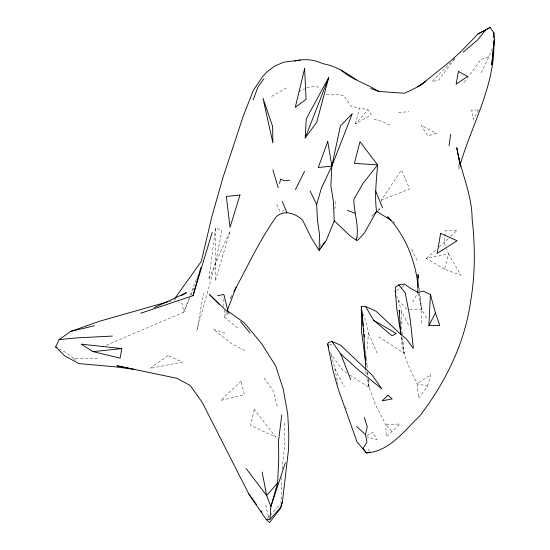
<?xml version="1.0" encoding="UTF-8"?>
<svg xmlns="http://www.w3.org/2000/svg" width="550" height="550" viewBox="0 0 550 550"><rect width="100%" height="100%" fill="white"/><g stroke="black" fill="none" stroke-linecap="round" stroke-linejoin="round"><path stroke-width="0.41" stroke-dasharray="2.75 2.06" d="M223.829 306.611L223.871 298.547M281.854 477.496L281.793 488.489L280.803 502.728M421.348 323.091L421.609 309.203L419.767 293.301M458.941 164.711L458.679 169.531L459.422 167.076M367.049 348.975L368.493 333.438L365.42 320.176L363.096 313.892M282.157 469.067L284.873 443.107L284.618 421.328M334.826 208.931L335.679 201.499M215.538 228.195L208.828 279.62L215.572 263.072L230.113 230.952L215.304 280.968L215.538 228.195L221.959 230.354L215.572 263.072L196.852 330.516L203.603 293.246M378.331 210.299L379.527 209.241L380.215 205.913M381.074 201.761L381.418 200.097L401.486 170.046L409.674 189.008L381.418 200.097M227.136 314.834L227.48 313.356M355.389 123.929L359.425 108.047L367.964 109.746L371.229 114.661L355.389 123.929L367.964 109.746M444.524 269.266L426.326 258.376L448.607 254.031L460.866 275.22L444.524 269.266L448.607 254.031L446.511 248.758M427.529 386.155L430.966 374.522L417.175 383.824L418.612 398.255L427.529 386.155L417.175 383.824C409.461 368.919 402.132 353.018 400.964 336.064M188.98 298.623L183.837 312.194L104.988 345.806M190.183 295.433L197.443 276.279M237.703 328.013L224.654 317.377L226.772 311.809M481.112 72.806L488.998 56.581L492.353 48.269M193.923 287.959L183.837 312.194L182.009 303.353L178.193 301.902M231.866 295.419L229.921 299.173L231.11 296.918M412.589 302.074L417.45 293.391M464.289 82.321L480.817 59.586L488.998 56.581M454.417 59.077L438.591 80.231L432.004 81.586L450.629 62.611M282.611 211.647L284.02 209.901M267.465 518.437L269.686 515.948M270.236 515.322L280.225 504.109M453.035 60.163L455.441 57.709M391.696 431.214L385.743 424.414L399.919 424.036L386.196 436.721L385.743 424.414L375.471 404.8L369.112 387.516L366.41 376.936M373.526 214.314L371.717 216.116L373.519 214.528M448.319 238.714L439.031 247.204M450.725 236.411L457.339 230.079L445.527 230.718L444.111 242.742L446.208 248.009M426.326 258.376L436.487 249.439M402.009 287.155L404.394 285.209M377.733 210.485L379.527 209.241M286.406 87.897L269.913 97.426M173.614 300.169L177.863 297.688M396.626 290.324L401.411 287.636M366.781 435.71L373.003 432.328L376.784 439.904L367.022 436.954M298.691 91.589L304.583 88.832M168.816 302.012L172.817 300.479M306.79 87.794L316.161 85.876L320.313 89.279M398.64 112.791L408.904 111.526M409.729 309.602L421.609 309.203L426.986 319.082M326.226 94.497L335.129 94.311L343.812 95.597L351.202 106.329L359.425 108.047M59.214 348.837L65.636 352.351L73.686 358.325L98.127 358.552M329.189 344.355L333.101 345.111M374.021 119.323L382.209 121.529L390.335 125.311M224.991 333.08L213.18 329.134L232.471 344.279L244.688 350.439M393.147 221.623L394.591 222.523L392.067 220.426M378.744 336.82L404.154 353.251L402.504 337.006M346.961 373.134L343.386 370.817L331.368 354.881L330.571 352.564M349.821 374.99L369.112 387.516L368.342 379.101M73.686 358.325L76.017 360.669M396.749 295.694L398.241 300.286L407.186 309.684M264.124 378.001L273.144 390.658L277.317 406.402M369.607 451.646L367.613 448.133M331.368 354.881L334.847 368.397L344.341 386.877M398.241 300.286L401.734 311.816L408.801 325.641M411.592 249.226L417.519 261.429M276.636 204.346L280.644 212.706M368.493 333.438L377.149 353.052M345.682 407.199L346.28 408.76M265.712 504.879L268.654 518.306M334.847 368.397L337.844 384.264M418 293.439L421.609 309.203L419.127 293.226M401.369 336.545L404.154 353.251M400.792 321.736L401.026 323.4M367.063 372.316L367.517 375.691M368.087 379.919L369.112 387.516M419.183 288.282L419.671 292.462M401.466 326.748L402.421 336.153M365.777 351.306L366.341 357.211M366.417 358.05L366.96 363.942M367.036 364.788L367.421 368.995M367.73 372.364L368.266 378.256M224.084 309.925L224.654 317.377M365.908 371.023L366.107 374.426M357.624 236.191L357.699 237.772M320.375 243.849L320.416 245.479M401.734 311.816L401.954 325.016M254.313 409.606L250.518 425.363L275.722 437.058L254.313 409.606M478.527 109.883L473.385 119.474L471.329 110.227L478.527 109.883M241.12 381.212L220.667 400.496L244.393 394.666L241.12 381.212M168.08 355.547L149.971 368.431L182.318 362.072L168.08 355.547M436.59 133.519L427.701 135.781L421.156 125.29L436.59 133.519"/><path stroke-width="0.82" d="M356.263 240.171C359.666 226.38 353.842 213.18 353.856 199.409L363.021 183.418L377.596 164.904L354.393 163.35L359.975 141.701L377.596 164.904C376.379 180.311 374.502 195.896 376.537 211.31L364.396 232.952L357.823 240.144L356.263 240.171L350.268 236.032L334.235 220.798L333.417 201.08L330.859 186.031L331.836 166.121L340.423 125.916L352.289 113.637L331.836 166.121L321.489 187.887L316.642 204.524L317.549 220.976L319.474 234.053L319.096 250.346L311.472 238.191L302.555 220.076C295.584 213.352 283.456 209.165 275.866 217.284C259.421 240.604 247.486 266.674 233.887 291.665M417.856 292.662L418.041 274.457L418.261 277.668M430.402 294.436L435.428 312.909L439.773 325.483L428.918 325.559L430.402 294.436L422.929 291.067L418.578 292.435M167.881 301.806L99.839 321.159L70.764 331.382L59.153 339.625L55.646 346.885L64.646 355.822L78.932 363.605L115.699 366.857L134.221 369.401L116.951 365.771L176.894 378.29L190.169 385.433L202.283 402.483L248.903 494.161L266.351 519.681L269.974 519.221L270.903 506.488L277.613 482.934L278.726 460.268L278.548 440.804L281.813 414.886M401.094 334.874L396.921 309.815L395.257 291.094L395.443 287.272L398.805 284.873L404.401 284.034L411.338 288.812L418.007 292.311M459.154 160.696L459.284 158.283L460.467 166.347L456.761 147.716C460.639 171.572 471.9 193.751 472.106 218.309C475.131 245.699 475.386 273.336 470.759 300.596C464.949 342.939 445.589 382.216 419.801 415.91C404.339 430.513 389.51 451.715 366.348 452.904L356.998 441.87L338.106 388.664L333.169 371.174L327.621 344.053L328.707 342.492L331.918 341.454L340.601 345.159L372.268 375.299L381.886 388.905L358.896 370.329L340.773 354.042L331.918 341.454M305.195 137.954L306.288 118.704L328.721 77.564L316.718 122.292L305.195 137.954L328.721 77.564M494.354 39.6L491.762 64.735L494.354 39.6L493.824 32.739L490.071 27.5L478.033 33.928L460.948 51.535L450.746 60.885L420.606 85.14L417.739 86.735L425.941 81.214L420.606 85.14L412.892 89.382L404.553 93.259L379.328 91.472L370.679 88.536M269.974 519.221L280.864 507.341L282.446 501.621L288.564 449.226L288.812 433.214L287.678 413.669L283.154 388.802L275.701 365.956L261.504 343.502L244.262 322.774L227.989 311.142L223.891 294.518L217.477 295.632M449.027 145.764L450.663 134.351M121.763 348.604L120.141 358.126L93.005 351.615L81.146 344.114L121.763 348.604L93.005 351.615M370.061 452.354L366.348 452.904L363.076 448.271L366.96 442.186L365.509 434.699L367.276 426.697L364.265 417.354M279.544 183.425L280.679 179.114L284.412 180.826L289.657 180.132M140.759 313.246L193.064 295.653L200.812 267.589M282.446 501.621L280.397 508.592L269.576 522.5L266.351 519.681M193.064 295.653L212.224 232.292M460.164 164.622C472.154 123.771 495.351 85.002 493.859 41.133M285.416 462.667L270.903 506.488L266.647 495.564L262.144 472.051M253.248 99.791L257.847 87.196L263.759 78.877M227.377 310.221L236.143 287.155M334.235 220.798L326.301 240.501L319.096 250.346L320.134 248.518M295.446 189.654L304.576 171.318M428.918 325.559L435.428 312.909M175.099 298.093L201.314 261.394L211.626 217.498L222.867 177.801L243.327 115.892L253.461 90.069L262.879 76.333L267.121 71.768L274.739 66.062L283.614 62.239L300.238 60.039M320.966 247.259L325.339 241.416M490.071 27.5L486.076 29.645L477.544 39.971L463.079 52.222M277.613 482.934L266.647 495.564L246.118 468.504M374.722 213.469L377.128 211.358M181.404 295.611L186.361 292.717L154.412 307.546M478.033 33.928L486.076 29.645M70.764 331.382L94.559 325.724M294.607 61.153C304.061 58.527 314.084 59.434 322.884 63.718C335.342 65.766 345.998 72.662 356.18 79.722M59.153 339.625L76.141 337.947L112.351 336.077M361.35 309.176L361.336 306.529L365.564 306.501L375.959 311.163L400.847 334.4L406.306 338.896L413.332 348.439L410.142 318.636L405.233 292.806L398.805 284.873M347.476 210.375L354.894 213.208M55.646 346.885L57.076 347.669M378.242 91.424C366.389 83.256 351.663 79.833 341.028 69.939M373.581 320.224L396.261 333.554L391.951 335.768L373.581 320.224L365.564 306.501M376.537 211.31L390.981 220.275M388.905 217.807L387.647 216.755C405.742 235.812 415.724 261.381 418.213 287.347M356.661 426.532L365.509 434.699M229.123 313.5L209.406 294.429L219.299 304.466M240.604 321.716L249.913 332.798M248.903 494.161L256.465 504.529M261.002 510.751L262.013 512.132M310.083 190.96L316.642 204.524M282.239 201.396L286.894 212.554M375.739 191.262L382.58 207.811M340.773 354.042L350.749 379.713M327.621 344.053L328.694 347.146M395.257 291.094L395.752 292.627M272.896 169.861L278.224 187.811M399.623 313.431L399.156 310.104L400.847 334.4M365.468 360.491L361.481 330.928L361.336 306.529L363.261 325.957M365.812 363.027L366.039 364.712M363.516 328.494L363.846 331.87M364.1 334.407L364.354 336.944M361.336 306.529L363.935 335.768L365.805 369.325M493.824 32.739L493.845 37.778M440.626 233.358L437.209 253.337L457.119 240.742L440.626 233.358M458.439 71.479L456.143 84.15L467.651 76.367L458.439 71.479M304.631 68.578L295.268 107.381L306.061 99.33L304.631 68.578M239.992 194.975L230.038 227.343L226.366 196.474L239.992 194.975M327.766 141.584L318.223 167.516L331.836 166.121L327.766 141.584M387.798 395.312L382.298 400.819L392.198 398.894L387.798 395.312M272.621 126.486L263.01 98.34L272.896 142.966L272.621 126.486"/></g></svg>
